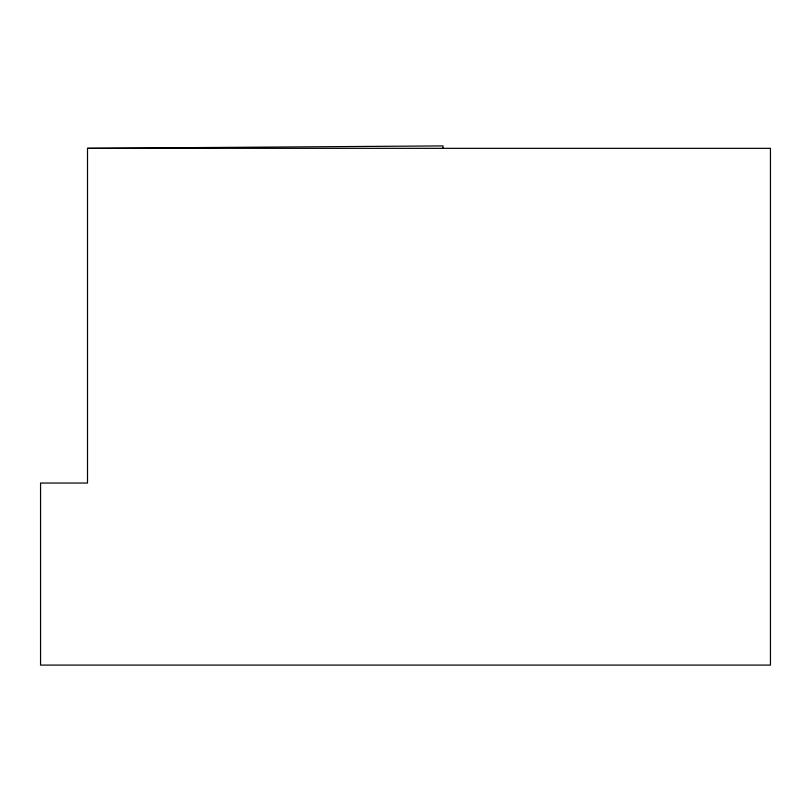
<?xml version="1.0" encoding="UTF-8"?>
<svg xmlns="http://www.w3.org/2000/svg" width="811" height="811" viewBox="0 0 811 811"><rect width="100%" height="100%" fill="white"/><g stroke="black" fill="none" stroke-linecap="round" stroke-linejoin="round"><path stroke-width="1.22" d="M87.507 148.332L770.45 148.332L770.45 665.091L40.55 665.091L40.55 483.042L87.507 483.042L87.507 148.332L443.019 145.909L443.019 148.433"/></g></svg>
